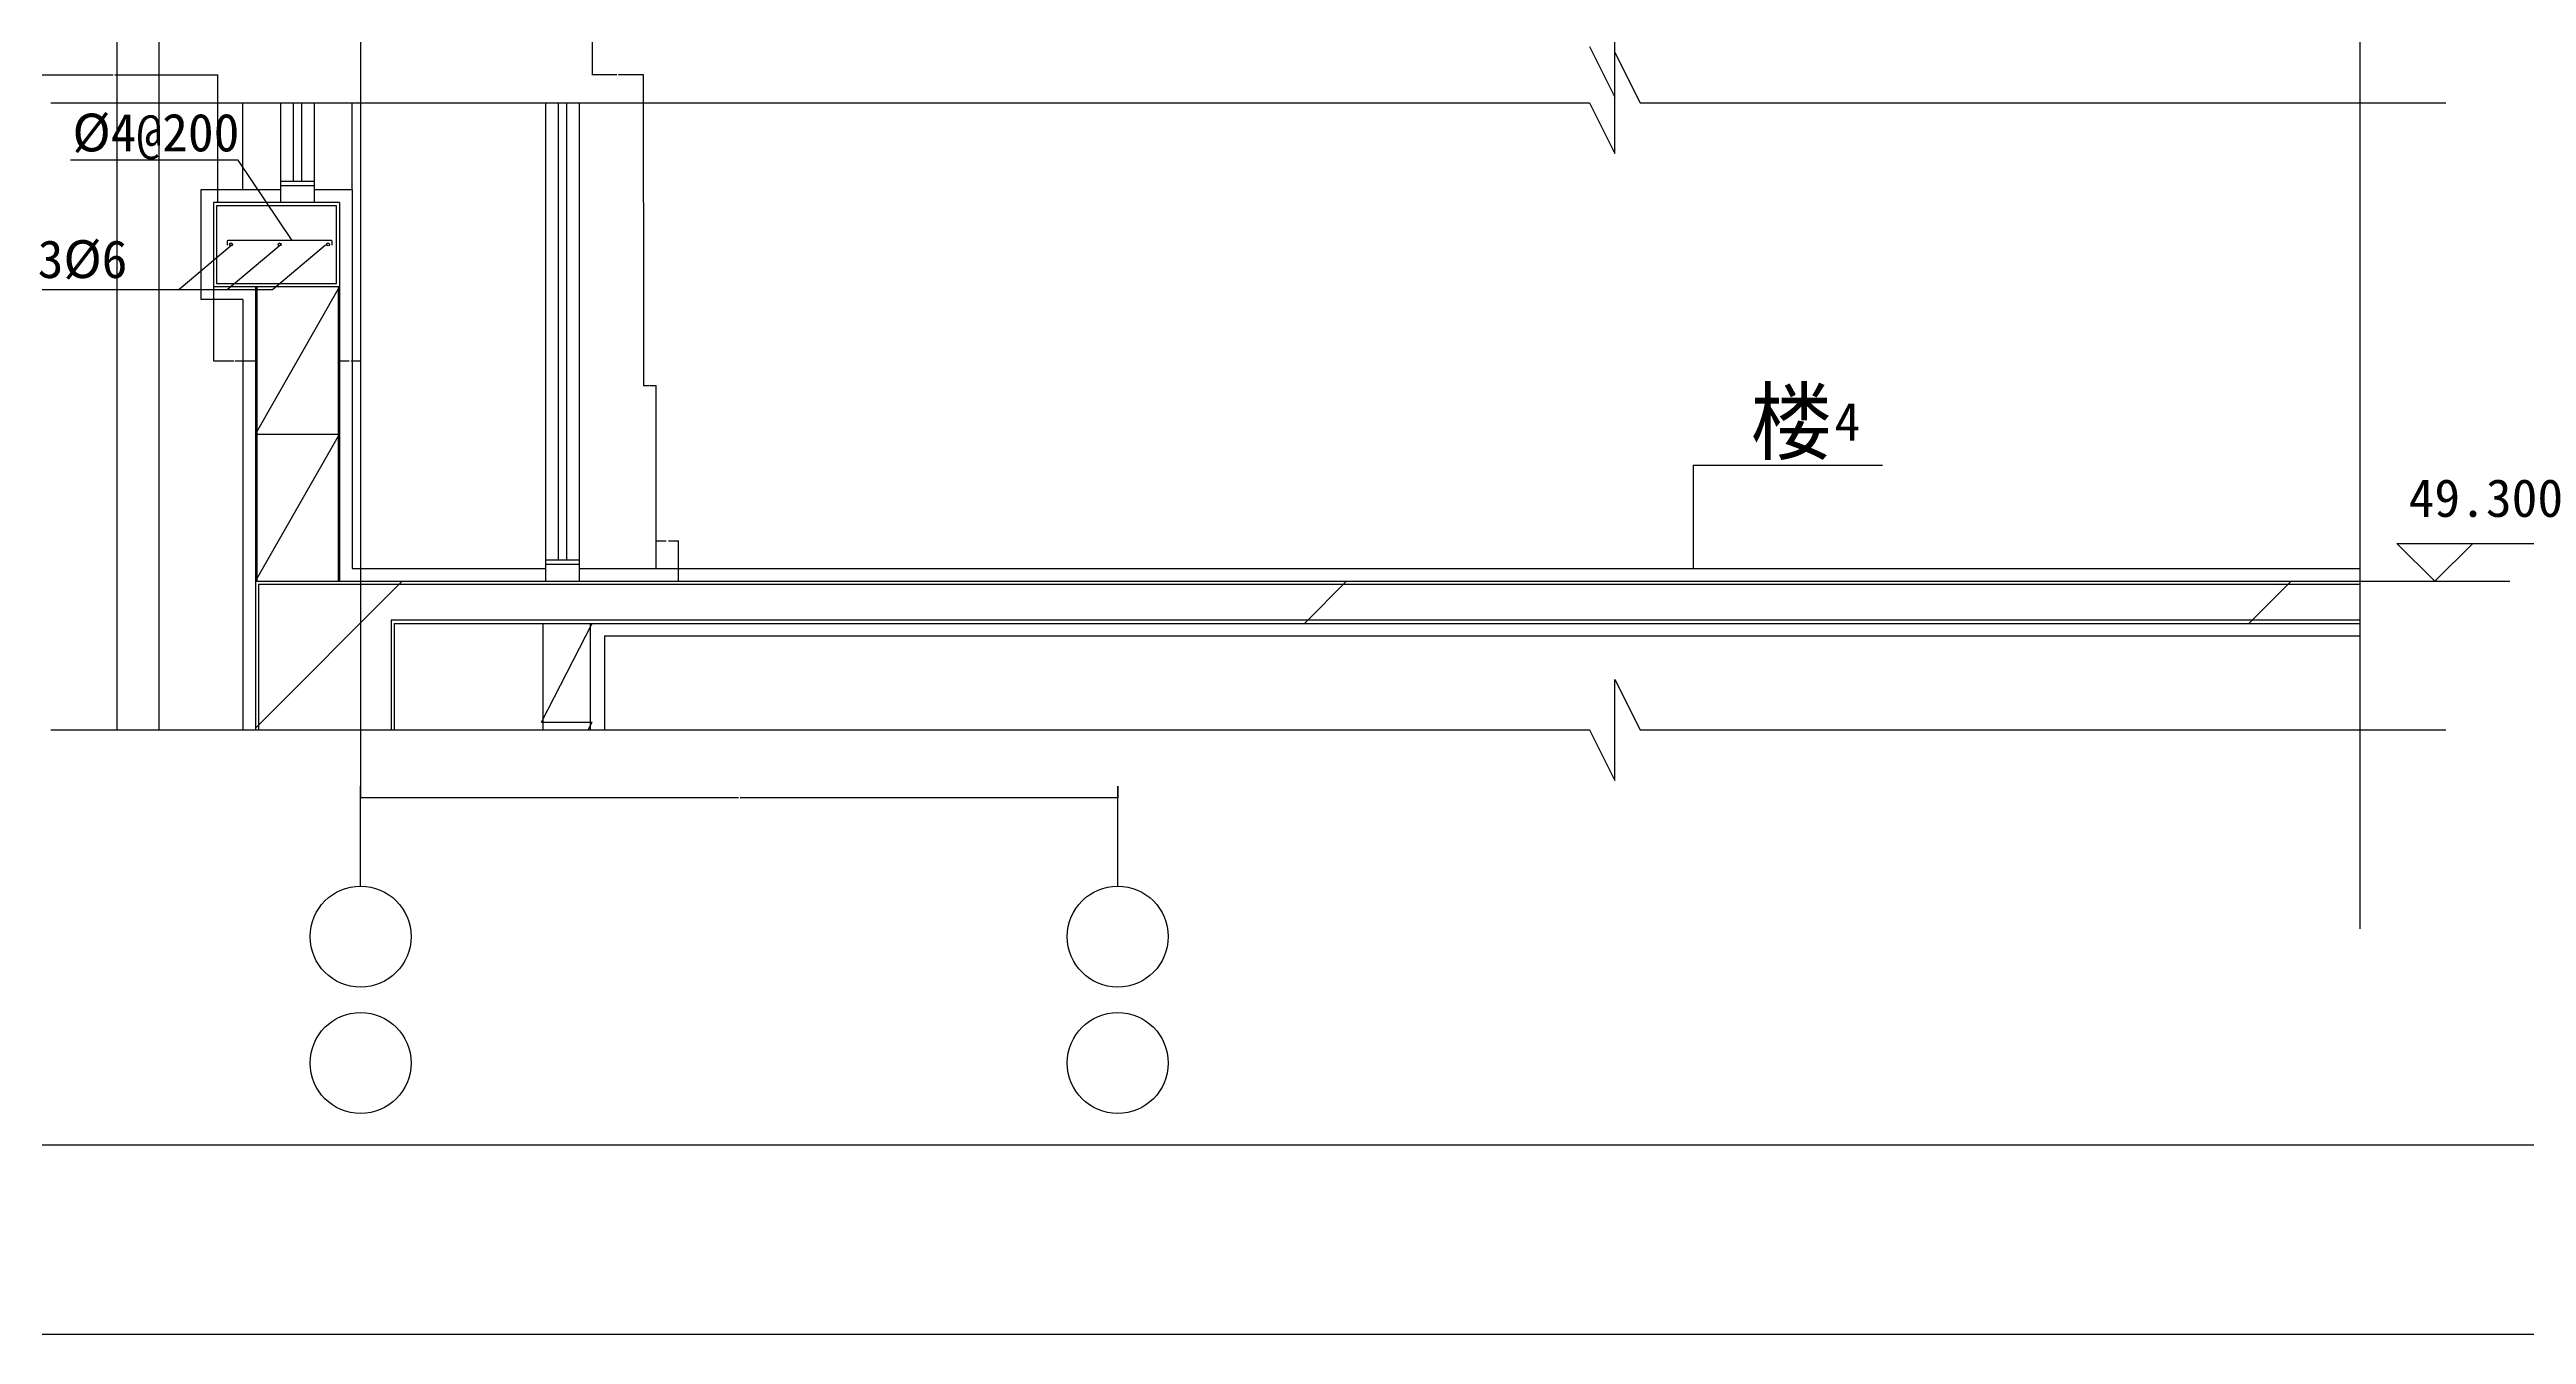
# Model space of a CAD drawing. Header units: metres. Extents: x -1000 to 40857, y 0 to 23917.
# Drawn here: x 17127 to 23015, y 4950 to 8003 of the extents above; entities that cross this region are included whole.
import ezdxf

# ---------------------------------------------------------------- set-up
doc = ezdxf.new("R2010")
doc.units = ezdxf.units.M
for name, color, linetype in [('AXIS', 3, 'Continuous'), ('HA', 43, 'Continuous'), ('PL', 4, 'Continuous'), ('PUB_DIM', 3, 'Continuous'), ('PUB_TEXT', 142, 'Continuous'), ('PUB_WALL', 255, 'Continuous'), ('STAIR', 2, 'Continuous'), ('WALL', 7, 'Continuous')]:
    doc.layers.add(name, color=color, linetype=linetype)
doc.dimstyles.get("Standard").update_dxf_attribs({"dimtxt": 2.5, "dimasz": 2.5, "dimexe": 1.25, "dimexo": 0.625, "dimtad": 1, "dimcen": 2.5, "dimazin": 3, "dimtfac": 1, "dimtmove": 0, "dimatfit": 3})
pattern_1 = [(45, (0, 0), (-1122.53, 1122.53), [])]

# ---------------------------------------------------------------- blocks, each defined once
blk = doc.blocks.new('_AXISO')
blk.add_circle((0, 0), 0.5)
blk = doc.blocks.new('*D135')
for p, q in [((17033.25, 8247.13), (17033.25, 7943.49)), ((17033.5, 7943.49), (17278.03, 7943.49)), ((17282.03, 7943.49), (17526.56, 7943.49)), ((17526.81, 7639.85), (17526.81, 7943.49))]:
    blk.add_line(p, q)
at = {"layer": 'Defpoints'}
for p in [(17033.25, 8247.13), (17033.25, 7943.49), (17526.81, 7639.85)]:
    blk.add_point(p, dxfattribs=at)
at = {"insert": (17280.03, 7943.49), "char_height": 1, "attachment_point": 5}
blk.add_mtext('1350', dxfattribs=at)
blk = doc.blocks.new('*D136')
for p, q in [((17516.21, 7439.85), (17516.21, 7263.59)), ((17616.21, 7439.85), (17616.21, 7263.59)), ((17516.46, 7263.59), (17564.71, 7263.59)), ((17567.71, 7263.59), (17615.96, 7263.59))]:
    blk.add_line(p, q)
at = {"layer": 'Defpoints'}
for p in [(17516.21, 7439.85), (17616.21, 7439.85), (17516.21, 7263.59)]:
    blk.add_point(p, dxfattribs=at)
at = {"insert": (17566.21, 7263.59), "char_height": 1, "attachment_point": 5}
blk.add_mtext('100', dxfattribs=at)
blk = doc.blocks.new('*D137')
for p, q in [((17616.21, 7439.85), (17616.21, 7089.85)), ((17816.21, 7439.85), (17816.21, 7089.85)), ((17616.46, 7089.85), (17714.71, 7089.85)), ((17717.71, 7089.85), (17815.96, 7089.85))]:
    blk.add_line(p, q)
at = {"layer": 'Defpoints'}
for p in [(17616.21, 7439.85), (17816.21, 7439.85), (17616.21, 7089.85)]:
    blk.add_point(p, dxfattribs=at)
at = {"insert": (17716.21, 7089.85), "char_height": 1, "attachment_point": 5}
blk.add_mtext('200', dxfattribs=at)
blk = doc.blocks.new('*D138')
for p, q in [((17816.21, 7439.85), (17816.21, 7263.59)), ((17865.76, 7439.85), (17865.76, 7263.59)), ((17816.46, 7263.59), (17838.485, 7263.59)), ((17843.485, 7263.59), (17865.51, 7263.59))]:
    blk.add_line(p, q)
at = {"layer": 'Defpoints'}
for p in [(17816.21, 7439.85), (17865.76, 7439.85), (17816.21, 7263.59)]:
    blk.add_point(p, dxfattribs=at)
at = {"insert": (17840.985, 7263.59), "char_height": 1, "attachment_point": 5}
blk.add_mtext('49,55', dxfattribs=at)
blk = doc.blocks.new('*D139')
for p, q in [((18538.63, 7639.85), (18538.63, 7204.85)), ((18538.88, 7204.85), (18552.63, 7204.85)), ((18554.63, 7204.85), (18568.38, 7204.85)), ((18568.63, 6769.85), (18568.63, 7204.85))]:
    blk.add_line(p, q)
at = {"layer": 'Defpoints'}
for p in [(18538.63, 7639.85), (18538.63, 7204.85), (18568.63, 6769.85)]:
    blk.add_point(p, dxfattribs=at)
at = {"insert": (18553.63, 7204.85), "char_height": 1, "attachment_point": 5}
blk.add_mtext('30', dxfattribs=at)
blk = doc.blocks.new('*D140')
for p, q in [((18568.63, 6769.85), (18568.63, 6836)), ((18568.88, 6836), (18592.825, 6836)), ((18597.825, 6836), (18621.77, 6836)), ((18622.02, 6739.85), (18622.02, 6836))]:
    blk.add_line(p, q)
at = {"layer": 'Defpoints'}
for p in [(18568.63, 6836), (18568.63, 6769.85), (18622.02, 6739.85)]:
    blk.add_point(p, dxfattribs=at)
at = {"insert": (18595.325, 6836), "char_height": 1, "attachment_point": 5}
blk.add_mtext('53,39', dxfattribs=at)
blk = doc.blocks.new('*D141')
for p, q in [((18416.21, 8247.13), (18416.21, 7943.49)), ((18475.42, 7943.49), (18415.96, 7943.49)), ((18538.88, 7943.49), (18479.42, 7943.49)), ((18538.63, 7639.85), (18538.63, 7943.49))]:
    blk.add_line(p, q)
at = {"layer": 'Defpoints'}
for p in [(18416.21, 8247.13), (18538.63, 7943.49), (18538.63, 7639.85)]:
    blk.add_point(p, dxfattribs=at)
at = {"insert": (18477.42, 7943.49), "char_height": 1, "attachment_point": 5}
blk.add_mtext('1350', dxfattribs=at)
blk = doc.blocks.new('*D245')
for p, q in [((17866.06, 6252.94), (17866.06, 6225.42)), ((19666.06, 6252.94), (19666.06, 6225.42)), ((18764.06, 6225.42), (17865.81, 6225.42)), ((19666.31, 6225.42), (18768.06, 6225.42))]:
    blk.add_line(p, q)
at = {"layer": 'Defpoints'}
for p in [(17866.06, 6252.94), (19666.06, 6252.94), (19666.06, 6225.42)]:
    blk.add_point(p, dxfattribs=at)
at = {"layer": 'AXIS', "insert": (18766.06, 6225.42), "char_height": 1, "attachment_point": 5}
blk.add_mtext('1800', dxfattribs=at)

msp = doc.modelspace()

# ---------------------------------------------------------------- hatches: boundary and pattern name
at = {"layer": 'HA'}
h = msp.add_hatch(dxfattribs=at)
h.set_pattern_fill('AN31C', scale=500)
h.set_pattern_definition(pattern_1)
h.paths.add_polyline_path([(17816.21, 7639.85), (17516.21, 7639.85), (17516.21, 7439.85), (17558.13, 7439.85), (17672.94, 7536.89, -0.37), (17670.02, 7540.34, -1), (17677.02, 7540.34, -0.46), (17672.94, 7536.89), (17558.13, 7439.85), (17816.21, 7439.85)])
h = msp.add_hatch(dxfattribs=at)
h.set_pattern_fill('AN31C', scale=500)
h.set_pattern_definition(pattern_1)
h.paths.add_polyline_path([(17616.21, 6739.85), (17616.21, 6386.76), (17946.21, 6386.76), (17946.21, 6639.85), (18016.21, 6639.85), (18016.21, 6739.85)])
h.paths.add_polyline_path([(18016.21, 6739.85), (18016.21, 6639.85), (19811.85, 6639.85), (19811.85, 6739.85)])
h.paths.add_polyline_path([(19811.85, 6739.85), (19811.85, 6639.85), (22618.81, 6639.85), (22618.81, 6739.85)])

# ---------------------------------------------------------------- linework, layer by layer
for p, q in [((17286.21, 9567.13), (17286.21, 6386.76)), ((17386.21, 9567.13), (17386.21, 6386.76)), ((17676.21, 7689.85), (17676.21, 7876.58)), ((17706.21, 7689.85), (17706.21, 7876.58)), ((17726.21, 7689.85), (17726.21, 7876.58)), ((17756.21, 7689.85), (17756.21, 7876.58)), ((18306.21, 6789.85), (18306.21, 7876.58)), ((18336.21, 6789.85), (18336.21, 7876.58)), ((18356.21, 6789.85), (18356.21, 7876.58)), ((18386.21, 6789.85), (18386.21, 7876.58)), ((17676.21, 7669.85), (17486.21, 7669.85)), ((17486.21, 7669.85), (17486.21, 7409.85)), ((17756.21, 7689.85), (17676.21, 7689.85)), ((17676.21, 7639.85), (17676.21, 7689.85)), ((17756.21, 7679.85), (17676.21, 7679.85)), ((17756.21, 7639.85), (17756.21, 7689.85)), ((17846.21, 7669.85), (17756.21, 7669.85)), ((17846.21, 7669.85), (17846.21, 6769.85)), ((17616.21, 7439.85), (17616.21, 6739.85)), ((17616.21, 7089.85), (17816.21, 7439.85)), ((17816.21, 7439.85), (17816.21, 6739.85)), ((17586.21, 7409.85), (17486.21, 7409.85)), ((17586.21, 7409.85), (17586.21, 6386.76)), ((17616.21, 6739.85), (17816.21, 7089.85)), ((17616.21, 7089.85), (17816.21, 7089.85)), ((21033.98, 7015.57), (21033.98, 6769.85)), ((18386.21, 6789.85), (18306.21, 6789.85)), ((18306.21, 6739.85), (18306.21, 6789.85)), ((18386.21, 6779.85), (18306.21, 6779.85)), ((18386.21, 6739.85), (18386.21, 6789.85)), ((17846.21, 6769.85), (18306.21, 6769.85)), ((18386.21, 6769.85), (22618.81, 6769.85)), ((18296.21, 6404.85), (18416.21, 6639.85)), ((18446.21, 6609.85), (22618.81, 6609.85)), ((18446.21, 6609.85), (18446.21, 6386.76)), ((18296.21, 6404.85), (18416.21, 6404.85)), ((18406.97, 6386.76), (18416.21, 6404.85))]:
    msp.add_line(p, q)
for points in [[(12653.39, 23849.94), (26018.39, 23849.94), (26018.39, 4949.94), (12653.39, 4949.94)], [(13103.39, 23254.25), (25568.39, 23254.25), (25568.39, 5399.94), (13103.39, 5399.94)]]:
    msp.add_lwpolyline(points, close=True)
for points in [[(25568.39, 23254.25), (25568.39, 5399.94), (13103.39, 5399.94), (13103.39, 23254.25), (25568.39, 23254.25)], [(17619.71, 7439.85), (17619.71, 6739.85)], [(17812.71, 7439.85), (17812.71, 6739.85)], [(18299.71, 6386.76), (18299.71, 6639.85)], [(18412.71, 6386.76), (18412.71, 6639.85)]]:
    msp.add_lwpolyline(points)
at = {"layer": 'AXIS'}
for p, q in [((17866.06, 6015.42), (17866.06, 6252.94)), ((19666.06, 6015.42), (19666.06, 6252.94))]:
    msp.add_line(p, q, dxfattribs=at)
at = {"layer": 'HA'}
for p, q in [((17866.06, 17467.37), (17866.06, 6252.94)), ((17846.21, 7669.85), (17846.21, 7876.58))]:
    msp.add_line(p, q, dxfattribs=at)
msp.add_lwpolyline([(17586.21, 7669.85), (17586.21, 7876.58)], dxfattribs=at)
at = {"layer": 'PL'}
msp.add_lwpolyline([(17798.52, 7538.79), (17798.52, 7547.89, 0.41), (17796.52, 7549.89), (17550.52, 7549.89, 0.41), (17548.52, 7547.89), (17548.52, 7538.79)], format="xyb", dxfattribs=at)
for points in [[(17561.71, 7540.34, -1), (17554.71, 7540.34, -1)], [(17677.02, 7540.34, -1), (17670.02, 7540.34, -1)], [(17792.33, 7540.34, -1), (17785.33, 7540.34, -1)]]:
    msp.add_lwpolyline(points, format="xyb", close=True, dxfattribs=at)
at = {"layer": 'PUB_DIM'}
for p, q in [((22707.1, 6829.85), (22887.1, 6829.85)), ((22797.1, 6739.85), (22707.1, 6829.85)), ((22887.1, 6829.85), (22797.1, 6739.85)), ((22887.1, 6829.85), (23243.67, 6829.85)), ((22618.81, 6739.85), (22975.38, 6739.85))]:
    msp.add_line(p, q, dxfattribs=at)
at = {"layer": 'PUB_TEXT'}
for p, q in [((17575, 7740.76), (17176.38, 7740.76)), ((17703.52, 7549.89), (17575, 7740.76)), ((17561.71, 7540.23), (17433.86, 7432.18)), ((17677.02, 7540.34), (17549.05, 7432.18)), ((17782.7, 7538.5), (17656.91, 7432.18)), ((17656.91, 7432.18), (17104.23, 7432.18)), ((21033.98, 7015.57), (21483.79, 7015.57))]:
    msp.add_line(p, q, dxfattribs=at)
at = {"layer": 'PUB_WALL'}
msp.add_lwpolyline([(17808.71, 7447.35), (17808.71, 7632.35), (17523.71, 7632.35), (17523.71, 7447.35)], close=True, dxfattribs=at)
for points in [[(22618.81, 6732.35), (17623.71, 6732.35), (17623.71, 6386.76)], [(22618.81, 6647.35), (17938.71, 6647.35), (17938.71, 6386.76)]]:
    msp.add_lwpolyline(points, dxfattribs=at)
at = {"layer": 'STAIR'}
for p, q in [((22618.81, 12621.21), (22618.81, 5913.8)), ((20847.74, 7890.4), (20847.74, 8130.4)), ((20787.74, 8010.4), (20847.74, 7890.4)), ((20847.74, 7996.58), (20907.74, 7876.58)), ((20847.74, 7756.58), (20847.74, 7996.58)), ((17129.9, 7876.58), (20787.74, 7876.58)), ((20787.74, 7876.58), (20847.74, 7756.58)), ((20907.74, 7876.58), (22822.99, 7876.58)), ((20847.74, 6506.76), (20907.74, 6386.76)), ((20847.74, 6266.76), (20847.74, 6506.76)), ((17129.9, 6386.76), (20787.74, 6386.76)), ((20787.74, 6386.76), (20847.74, 6266.76)), ((20907.74, 6386.76), (22822.99, 6386.76))]:
    msp.add_line(p, q, dxfattribs=at)
at = {"layer": 'WALL'}
for p, q in [((17816.21, 7639.85), (17516.21, 7639.85)), ((17516.21, 7639.85), (17516.21, 7439.85)), ((17816.21, 7639.85), (17816.21, 7439.85)), ((17816.21, 7439.85), (17516.21, 7439.85)), ((17616.21, 6739.85), (17616.21, 6386.76)), ((17616.21, 6739.85), (22618.81, 6739.85)), ((17946.21, 6639.85), (17946.21, 6386.76)), ((17946.21, 6639.85), (22618.81, 6639.85))]:
    msp.add_line(p, q, dxfattribs=at)

# ---------------------------------------------------------------- block references
at = {"layer": 'AXIS', "xscale": 240, "yscale": 240, "zscale": 240}
for p in [(17866.06, 5895.42), (19666.06, 5895.42), (17866.06, 5594.98), (19666.06, 5594.98)]:
    msp.add_blockref('_AXISO', p, dxfattribs=at)

# ---------------------------------------------------------------- texts
at = {"layer": 'PUB_DIM'}
msp.add_text('49.300', height=90, dxfattribs=at).set_placement((22734.78, 6892.85))
at = {"layer": 'PUB_TEXT'}
for s, height, p in [('%%c4@200', 90, (17180.99, 7761.44)), ('3%%c6 ', 90, (17098.4, 7460.52)), ('楼', 150, (21170.32, 7043.91)), ('4', 90, (21369.99, 7074.27))]:
    msp.add_text(s, height=height, dxfattribs=at).set_placement(p)

# ---------------------------------------------------------------- dimensions: what is measured, and where the dimension line sits
for base, p1, p2, picture, middle in [((17033.25, 7943.49), (17033.25, 8247.13), (17526.81, 7639.85), '*D135', (17280.03, 7943.49)), ((18538.63, 7943.49), (18538.63, 7639.85), (18416.21, 8247.13), '*D141', (18477.42, 7943.49))]:
    dim = msp.add_linear_dim(base=base, p1=p1, p2=p2, text='1350', dimstyle='Standard')
    dim.commit()
    dim.dimension.update_dxf_attribs({"geometry": picture, "text_midpoint": middle})
for base, p1, p2, picture, middle in [((18538.63, 7204.85), (18538.63, 7639.85), (18568.63, 6769.85), '*D139', (18553.63, 7204.85)), ((17516.21, 7263.59), (17516.21, 7439.85), (17616.21, 7439.85), '*D136', (17566.21, 7263.59)), ((17616.21, 7089.85), (17616.21, 7439.85), (17816.21, 7439.85), '*D137', (17716.21, 7089.85)), ((17816.21, 7263.59), (17816.21, 7439.85), (17865.76, 7439.85), '*D138', (17840.985, 7263.59)), ((18568.63, 6836), (18568.63, 6769.85), (18622.02, 6739.85), '*D140', (18595.325, 6836))]:
    dim = msp.add_linear_dim(base=base, p1=p1, p2=p2, dimstyle='Standard')
    dim.commit()
    dim.dimension.update_dxf_attribs({"geometry": picture, "text_midpoint": middle})
at = {"layer": 'AXIS'}
dim = msp.add_linear_dim(base=(19666.06, 6225.42), p1=(19666.06, 6252.94), p2=(17866.06, 6252.94), dimstyle='Standard', dxfattribs=at)
dim.commit()
dim.dimension.update_dxf_attribs({"geometry": '*D245', "text_midpoint": (18766.06, 6225.42)})

doc.saveas('drawing.dxf')
